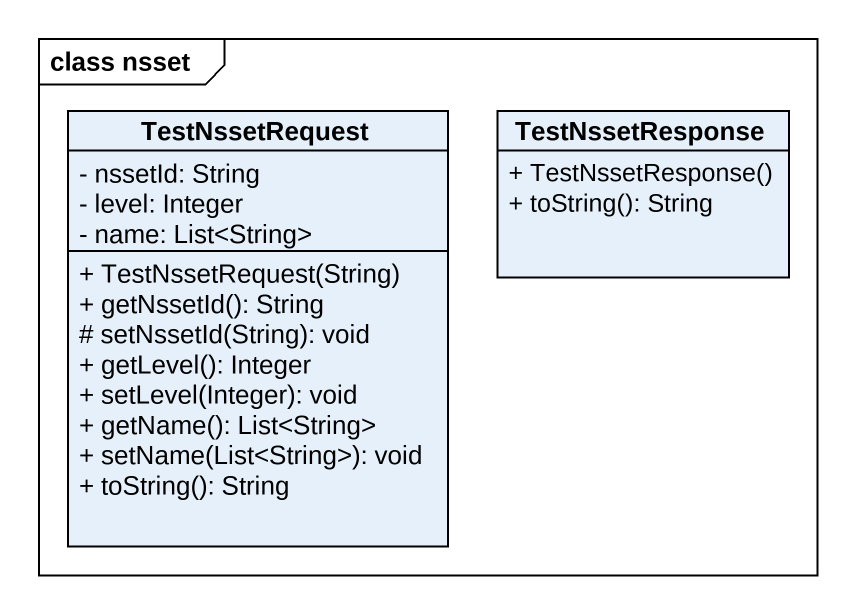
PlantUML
@startuml
mainframe class nsset
hide circle
hide empty members
skinparam classAttributeIconSize 0
class TestNssetRequest {
  - nssetId: String
  - level: Integer
  - name: List<String>
  + TestNssetRequest(String)
  + getNssetId(): String
  # setNssetId(String): void
  + getLevel(): Integer
  + setLevel(Integer): void
  + getName(): List<String>
  + setName(List<String>): void
  + toString(): String
}
class TestNssetResponse {
  + TestNssetResponse()
  + toString(): String
}
@enduml
